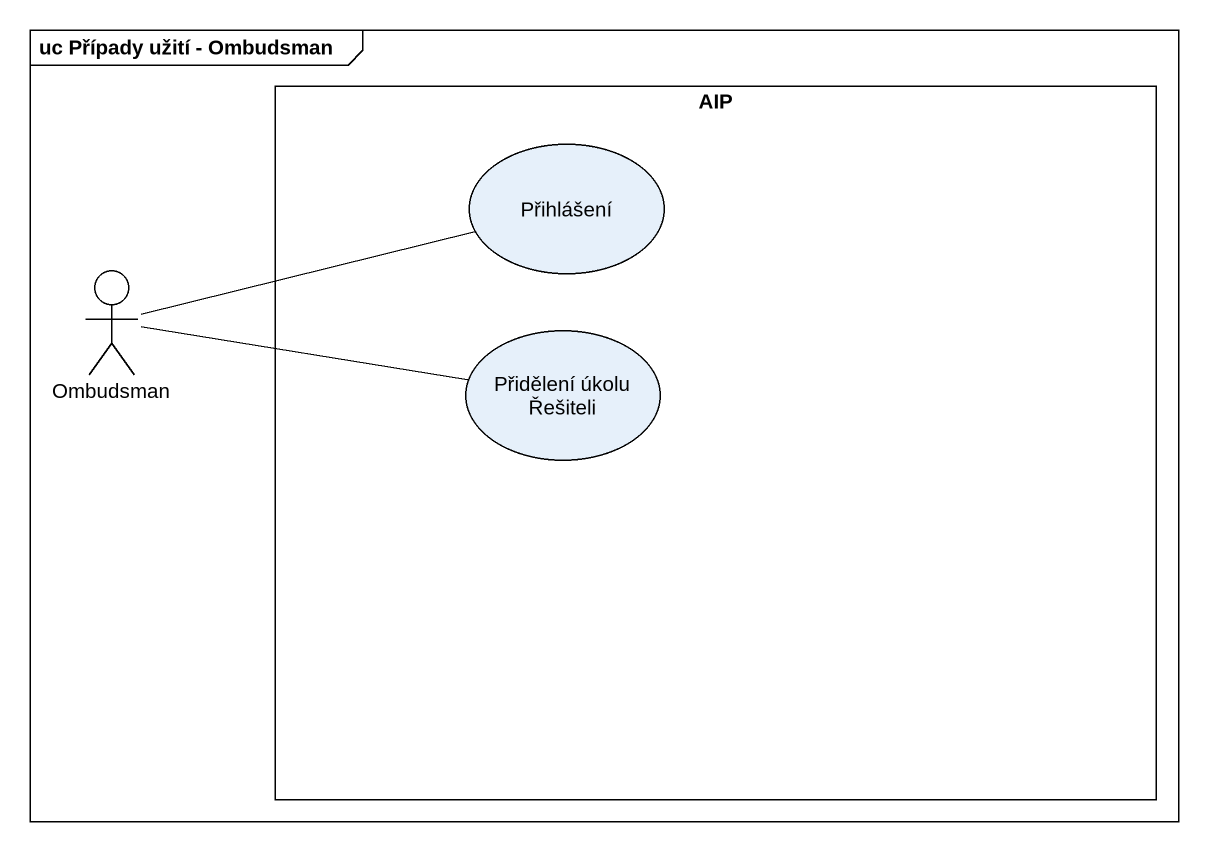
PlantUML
@startuml
mainframe uc Případy užití - Ombudsman
rectangle AIP {
  usecase Přihlášení
  usecase "Přidělení úkolu Řešiteli" as Přidělení_úkolu_Řešiteli
}
actor Ombudsman
Přihlášení -left- Ombudsman
Ombudsman -right- Přidělení_úkolu_Řešiteli
@enduml
